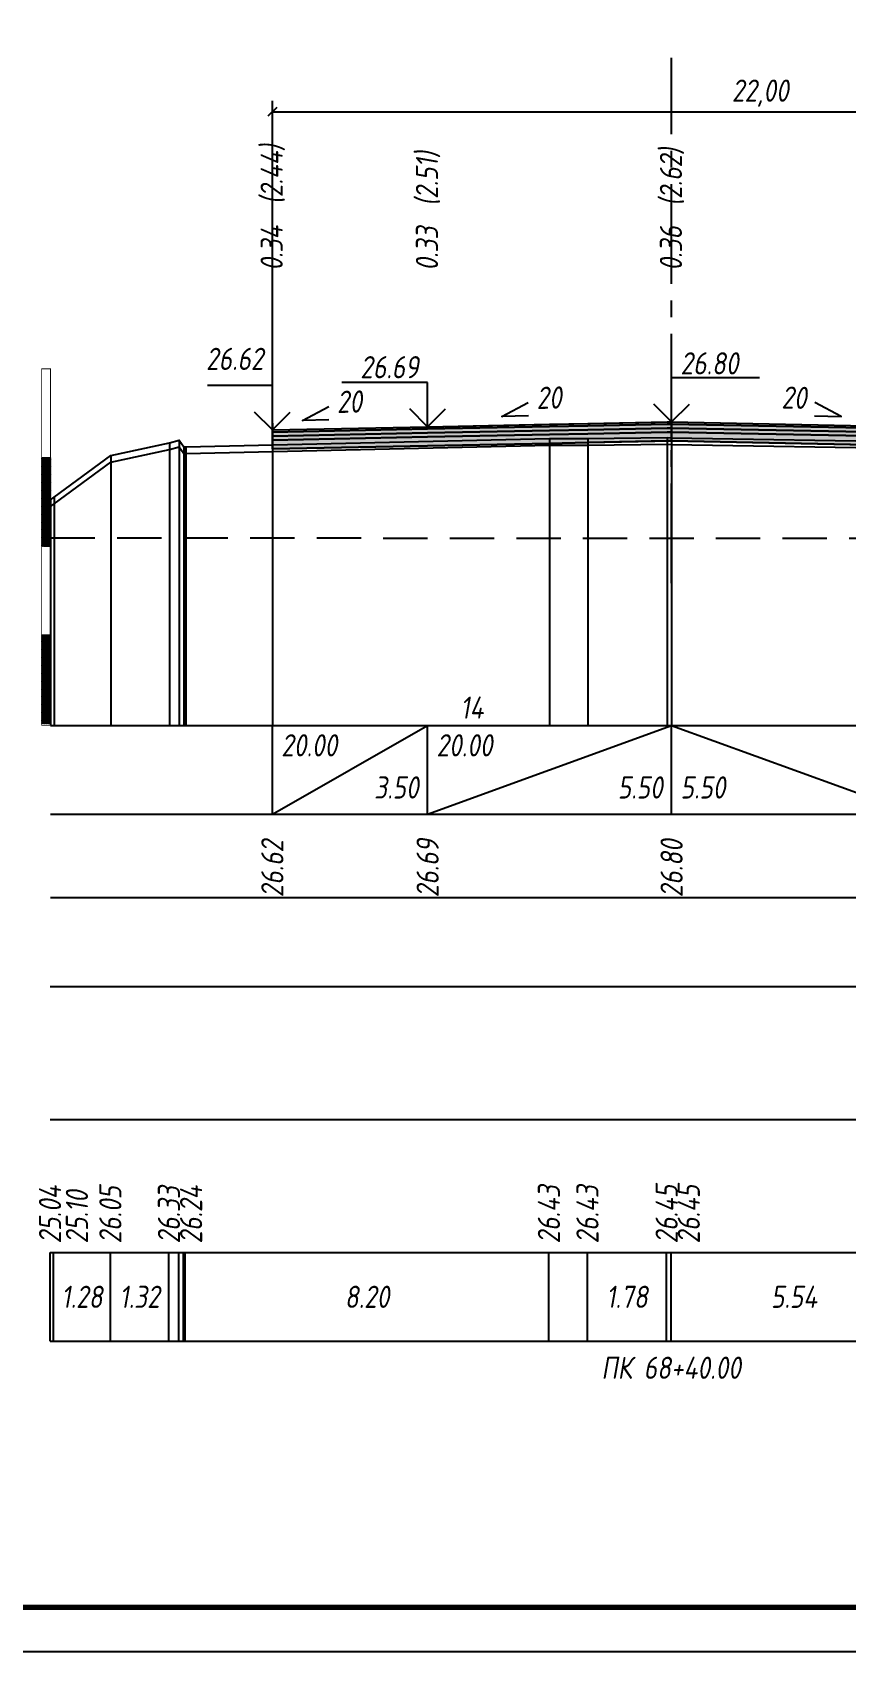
# Model space of a CAD drawing. Extents: x -717 to 1451, y -133302 to 233.
# Drawn here: x 78 to 169.7, y -108128.4 to -107945.9 of the extents above; entities that cross this region are included whole.
import ezdxf
from ezdxf.enums import TextEntityAlignment as Align

# ---------------------------------------------------------------- set-up
doc = ezdxf.new("R2010")
doc.units = 0
doc.linetypes.add('осевая2', pattern=[1.125, 0.75, -0.125, 0.125, -0.125])
doc.linetypes.add('штриховая', pattern=[0.75, 0.5, -0.25])
for name, color, linetype in [('Интерполированный поперечник', 2, 'Continuous'), ('Код_510', 7, 'Continuous'), ('Код_514', 1, 'Continuous'), ('Контур_0', 7, 'Continuous'), ('Контур_400', 7, 'Continuous'), ('Контур_508', 7, 'Continuous'), ('Контур_513', 7, 'Continuous'), ('Красный поперечник', 1, 'Continuous'), ('Линейка абсолютных высот', 7, 'Continuous'), ('Объём_2501', 7, 'Continuous'), ('Ось', 1, 'осевая2'), ('Откосы', 7, 'Continuous'), ('Отметки покрытия', 7, 'Continuous'), ('Подписи поперечников', 7, 'Continuous'), ('Рабочие отметки', 7, 'Continuous'), ('Рабочие отметки доп.', 7, 'Continuous'), ('Слои выравнивания', 7, 'Continuous'), ('Таблица', 7, 'Continuous'), ('Уклоны проезжей части', 7, 'Continuous'), ('Черный поперечник', 3, 'Continuous')]:
    doc.layers.add(name, color=color, linetype=linetype)
for name, color, linetype, true_color in [('Контур_2570', 7, 'Continuous', 0x80ff00), ('Контур_2725', 7, 'Continuous', 0x323232), ('Контур_2760', 7, 'Continuous', 0x323232), ('Контур_2761', 7, 'Continuous', 0x323232), ('Контур_2762', 7, 'Continuous', 0x323232), ('Контур_2763', 7, 'Continuous', 0x323232), ('Контур_402', 7, 'Continuous', 0xff6464), ('Объём_2570', 7, 'Continuous', 0x80ff00)]:
    doc.layers.add(name, color=color, linetype=linetype, true_color=true_color)
doc.styles.get("Standard").update_dxf_attribs({"font": 'txt', "height": 2.5})
doc.styles.add('М', font='romand.shx', dxfattribs={"width": 0.8, "oblique": 10, "height": 2.5})
doc.dimstyles.new('ISO-25', dxfattribs={"dimtxt": 2.5, "dimasz": 2.5, "dimexe": 1.25, "dimexo": 0.625, "dimtad": 1, "dimtxsty": 'Standard', "dimcen": 2.5, "dimadec": 0, "dimazin": 0, "dimtfac": 1, "dimtmove": 0, "dimatfit": 3, "dimfxl": 1, "dimarcsym": 0})
pattern_1 = [(45.000001252, (0, 0), (-0.026516505928, 0.026516504769), []), (135.00000034, (0, 0), (-0.02651650519, -0.026516505506), [])]

# ---------------------------------------------------------------- blocks, each defined once
blk = doc.blocks.new('_Oblique')
at = {"color": 0, "linetype": 'ByBlock', "lineweight": -2}
blk.add_line((-0.5, -0.5), (0.5, 0.5), dxfattribs=at)
blk = doc.blocks.new('*D3534')
at = {"color": 0, "lineweight": -2, "transparency": 16777216}
for p, q in [((105, -107990.12), (105, -107953.59)), ((105, -107954.84), (215, -107954.84)), ((215, -107990.87), (215, -107953.59))]:
    blk.add_line(p, q, dxfattribs=at)
at = {"layer": 'Defpoints', "color": 0, "transparency": 16777216}
for p in [(215, -107954.84), (105, -107990.74), (215, -107991.49)]:
    blk.add_point(p, dxfattribs=at)
at = {"color": 0, "lineweight": -2, "transparency": 16777216, "rotation": 180}
blk.add_blockref('_Oblique', (105, -107954.84), dxfattribs=at)
at = {"color": 0, "lineweight": -2, "transparency": 16777216}
blk.add_blockref('_Oblique', (215, -107954.84), dxfattribs=at)
at = {"color": 0, "transparency": 16777216, "insert": (160, -107952.73), "char_height": 2.5, "width": 11.6667, "attachment_point": 5, "style": 'М'}
blk.add_mtext('22,00', dxfattribs=at)

msp = doc.modelspace()

# ---------------------------------------------------------------- hatches: boundary and pattern name
at = {"layer": 'Линейка абсолютных высот'}
h = msp.add_hatch(dxfattribs=at)
h.set_pattern_fill('ANSI37', scale=0.3, style=0)
h.set_pattern_definition(pattern_1)
h.paths.add_polyline_path([(80, -108003.797), (80, -107993.797), (79, -107993.797), (79, -108003.797)])
h = msp.add_hatch(dxfattribs=at)
h.set_pattern_fill('ANSI37', scale=0.3, style=0)
h.set_pattern_definition(pattern_1)
h.paths.add_polyline_path([(80, -108023.797), (80, -108013.797), (79, -108013.797), (79, -108023.797)])
at = {"layer": 'Слои выравнивания'}
for color, points in [(2, [(105, -107990.682), (122.5, -107990.332), (136.225, -107990.057), (140.57, -107989.97), (149.49, -107989.792), (150, -107989.782), (150, -107990.032), (149.49, -107990.042), (140.57, -107990.22), (136.225, -107990.307), (122.5, -107990.582), (105, -107990.932)]), (3, [(105, -107990.932), (122.5, -107990.582), (136.225, -107990.307), (140.57, -107990.22), (149.49, -107990.042), (150, -107990.032), (150, -107990.482), (149.49, -107990.492), (140.57, -107990.67), (136.225, -107990.757), (122.5, -107991.032), (105, -107991.382)]), (4, [(105, -107991.382), (122.5, -107991.032), (136.225, -107990.757), (140.57, -107990.67), (149.49, -107990.492), (150, -107990.482), (150, -107990.932), (149.49, -107990.942), (140.57, -107991.12), (136.225, -107991.207), (122.5, -107991.482), (105, -107991.832)]), (5, [(105, -107991.832), (122.5, -107991.482), (136.225, -107991.207), (140.57, -107991.12), (149.49, -107990.942), (150, -107990.932), (150, -107991.932), (149.49, -107991.942), (140.57, -107992.12), (136.225, -107992.207), (122.5, -107992.482), (105, -107992.832)]), (2, [(150, -107989.782), (177.5, -107990.332), (177.695, -107990.336), (177.85, -107990.339), (195, -107990.682), (197.5, -107990.732), (197.5, -107990.982), (195, -107990.932), (177.85, -107990.589), (177.695, -107990.586), (177.5, -107990.582), (150, -107990.032)]), (3, [(150, -107990.032), (177.5, -107990.582), (177.695, -107990.586), (177.85, -107990.589), (195, -107990.932), (197.5, -107990.982), (197.5, -107991.432), (195, -107991.382), (177.85, -107991.039), (177.695, -107991.036), (177.5, -107991.032), (150, -107990.482)]), (4, [(150, -107990.482), (177.5, -107991.032), (177.695, -107991.036), (177.85, -107991.039), (195, -107991.382), (197.5, -107991.432), (197.5, -107991.882), (195, -107991.832), (177.85, -107991.489), (177.695, -107991.486), (177.5, -107991.482), (150, -107990.932)]), (5, [(150, -107990.932), (177.5, -107991.482), (177.695, -107991.486), (177.85, -107991.489), (195, -107991.832), (197.5, -107991.882), (197.5, -107992.882), (195, -107992.832), (177.85, -107992.489), (177.695, -107992.486), (177.5, -107992.482), (150, -107991.932)])]:
    msp.add_hatch(color=color, dxfattribs=at).paths.add_polyline_path(points)

# ---------------------------------------------------------------- linework, layer by layer
at = {"flags": 128}
msp.add_lwpolyline([(-30.054, -108128.421), (389.946, -108128.421), (389.946, -107831.421), (-30.054, -107831.421)], close=True, dxfattribs=at)
at = {"const_width": 0.6, "flags": 128}
msp.add_lwpolyline([(-10.054, -108123.421), (384.946, -108123.421), (384.946, -107836.421), (-10.054, -107836.421)], close=True, dxfattribs=at)
at = {"layer": 'Интерполированный поперечник', "linetype": 'штриховая', "ltscale": 10, "flags": 128}
msp.add_lwpolyline([(80, -108002.861), (252.387, -108002.942)], dxfattribs=at)
at = {"layer": 'Код_510'}
for p, q in [((79.946, -108093.421), (79.946, -108083.421)), ((80.345, -108093.421), (80.345, -108083.421)), ((86.741, -108093.421), (86.741, -108083.421)), ((93.341, -108093.421), (93.341, -108083.421)), ((94.453, -108093.421), (94.453, -108083.421)), ((94.967, -108093.421), (94.967, -108083.421)), ((95.184, -108093.421), (95.184, -108083.421)), ((136.17, -108093.421), (136.17, -108083.421)), ((140.515, -108093.421), (140.515, -108083.421)), ((149.436, -108093.421), (149.436, -108083.421)), ((149.946, -108093.421), (149.946, -108083.421))]:
    msp.add_line(p, q, dxfattribs=at)
at = {"layer": 'Код_514'}
for p, q in [((105, -108034), (105, -108024)), ((105, -108034), (122.5, -108024)), ((122.5, -108034), (122.5, -108024)), ((122.5, -108034), (150, -108024)), ((150, -108034), (150, -108024)), ((150, -108024), (177.5, -108034))]:
    msp.add_line(p, q, dxfattribs=at)
at = {"layer": 'Контур_0', "flags": 128}
msp.add_lwpolyline([(105, -107989.932), (105, -107993.982)], dxfattribs=at)
at = {"layer": 'Контур_2570', "flags": 128}
msp.add_lwpolyline([(80, -107999.332), (80.399, -107999.024), (86.796, -107994.318), (93.395, -107992.89), (94.507, -107992.604), (95.021, -107993.351), (95.238, -107993.345), (136.225, -107992.416), (140.57, -107992.399), (149.49, -107992.309), (150, -107992.318), (177.695, -107992.778), (177.85, -107993.111), (206.68, -107993.804), (206.915, -107993.459), (207.185, -107993.059), (221.932, -107994.643), (230.16, -107995.69), (240.552, -107999.934), (252.546, -108003.724), (252.546, -108003.724), (263.101, -108004.004), (263.573, -108004.02)], dxfattribs=at)
at = {"layer": 'Контур_2725', "flags": 128}
msp.add_lwpolyline([(105, -107992.832), (122.5, -107992.482), (136.225, -107992.207), (140.57, -107992.12), (149.49, -107991.942), (150, -107991.932), (177.5, -107992.482), (177.695, -107992.486), (177.85, -107992.489), (195, -107992.832), (197.5, -107992.882)], dxfattribs=at)
at = {"layer": 'Контур_2760', "flags": 128}
msp.add_lwpolyline([(105, -107990.682), (122.5, -107990.332), (136.225, -107990.057), (140.57, -107989.97), (149.49, -107989.792), (150, -107989.782), (177.5, -107990.332), (177.695, -107990.336), (177.85, -107990.339), (195, -107990.682), (197.5, -107990.732)], dxfattribs=at)
at = {"layer": 'Контур_2761', "flags": 128}
msp.add_lwpolyline([(105, -107990.932), (122.5, -107990.582), (136.225, -107990.307), (140.57, -107990.22), (149.49, -107990.042), (150, -107990.032), (177.5, -107990.582), (177.695, -107990.586), (177.85, -107990.589), (195, -107990.932), (197.5, -107990.982)], dxfattribs=at)
at = {"layer": 'Контур_2762', "flags": 128}
msp.add_lwpolyline([(105, -107991.382), (122.5, -107991.032), (136.225, -107990.757), (140.57, -107990.67), (149.49, -107990.492), (150, -107990.482), (177.5, -107991.032), (177.695, -107991.036), (177.85, -107991.039), (195, -107991.382), (197.5, -107991.432)], dxfattribs=at)
at = {"layer": 'Контур_2763', "flags": 128}
msp.add_lwpolyline([(105, -107991.832), (122.5, -107991.482), (136.225, -107991.207), (140.57, -107991.12), (149.49, -107990.942), (150, -107990.932), (177.5, -107991.482), (177.695, -107991.486), (177.85, -107991.489), (195, -107991.832), (197.5, -107991.882)], dxfattribs=at)
at = {"layer": 'Контур_400', "flags": 128}
for points in [[(105, -107990.682), (122.5, -107990.332), (150, -107989.782)], [(150, -107989.782), (177.5, -107990.332), (195, -107990.682), (195, -107990.682), (195, -107990.682), (195, -107990.682), (195, -107990.682), (195, -107990.682), (197.5, -107990.732)]]:
    msp.add_lwpolyline(points, dxfattribs=at)
at = {"layer": 'Контур_402', "flags": 128}
msp.add_lwpolyline([(105, -107992.832), (150, -107991.932), (197.5, -107992.882), (197.5, -107995.257), (223.01, -107996.022)], dxfattribs=at)
at = {"layer": 'Контур_508', "flags": 128}
msp.add_lwpolyline([(105, -107992.832), (150, -107991.932), (197.5, -107992.882), (197.5, -107995.257), (223.01, -107996.022), (233.378, -108002.934), (233.378, -108004.135), (234.675, -108005), (234.977, -108005), (236.977, -108005), (237.28, -108005), (238.573, -108004.138)], dxfattribs=at)
at = {"layer": 'Контур_513', "flags": 128}
msp.add_lwpolyline([(105, -107992.832), (150, -107991.932), (197.5, -107992.882), (197.5, -107995.257), (223.01, -107996.022), (233.378, -108002.934), (233.378, -108004.135), (234.675, -108005), (234.977, -108005), (236.977, -108005), (237.28, -108005), (238.573, -108004.138)], dxfattribs=at)
at = {"layer": 'Красный поперечник'}
for p, q in [((105, -107990.682), (122.5, -107990.332)), ((122.5, -107990.332), (150, -107989.782)), ((150, -107989.782), (177.5, -107990.332))]:
    msp.add_line(p, q, dxfattribs=at)
at = {"layer": 'Линейка абсолютных высот', "color": 7, "const_width": 0.1, "flags": 128}
for points in [[(80, -107993.797), (80, -107983.797), (79, -107983.797), (79, -107993.797), (80, -107993.797)], [(80, -108003.797), (80, -107993.797), (79, -107993.797), (79, -108003.797), (80, -108003.797)], [(80, -108013.797), (80, -108003.797), (79, -108003.797), (79, -108013.797), (80, -108013.797)], [(80, -108023.797), (80, -108013.797), (79, -108013.797), (79, -108023.797), (80, -108023.797)], [(80, -108024), (80, -108023.797), (79, -108023.797), (79, -108024), (80, -108024)]]:
    msp.add_lwpolyline(points, dxfattribs=at)
at = {"layer": 'Объём_2501', "flags": 128}
for points in [[(105, -107990.682), (122.5, -107990.332), (150, -107989.782)], [(150, -107989.782), (177.5, -107990.332), (195, -107990.682), (195, -107990.682), (195, -107990.682), (195, -107990.682), (195, -107990.682), (195, -107990.682), (197.5, -107990.732)]]:
    msp.add_lwpolyline(points, dxfattribs=at)
at = {"layer": 'Объём_2570', "flags": 128}
msp.add_lwpolyline([(149.49, -107992.309), (149.49, -107992.309), (149.49, -107992.309)], dxfattribs=at)
at = {"layer": 'Ось', "ltscale": 15}
msp.add_line((150, -108007.971), (150, -107948.753), dxfattribs=at)
at = {"layer": 'Откосы', "color": 1, "flags": 128}
for points in [[(133.88, -107989.104), (130.881, -107989.164), (133.85, -107987.604)], [(166.12, -107989.104), (169.119, -107989.164), (166.15, -107987.604)], [(111.38, -107989.554), (108.381, -107989.614), (111.35, -107988.054)]]:
    msp.add_lwpolyline(points, dxfattribs=at)
at = {"layer": 'Отметки покрытия', "color": 1}
for p, q in [((105, -107985.682), (97.7, -107985.682)), ((105, -107990.682), (105, -107985.682)), ((122.5, -107985.332), (112.84, -107985.332)), ((122.5, -107990.332), (122.5, -107985.332)), ((150, -107989.782), (150, -107984.782)), ((150, -107984.782), (159.889, -107984.782)), ((150, -107989.782), (148, -107987.782)), ((150, -107989.782), (152, -107987.782)), ((105, -107990.682), (103, -107988.682)), ((105, -107990.682), (107, -107988.682)), ((122.5, -107990.332), (120.5, -107988.332)), ((122.5, -107990.332), (124.5, -107988.332))]:
    msp.add_line(p, q, dxfattribs=at)
at = {"layer": 'Слои выравнивания'}
for p, q in [((105, -107990.682), (105, -108024)), ((150, -107989.782), (150, -108024))]:
    msp.add_line(p, q, dxfattribs=at)
at = {"layer": 'Слои выравнивания', "color": 2, "flags": 128}
for points in [[(105, -107990.682), (122.5, -107990.332), (136.225, -107990.057), (140.57, -107989.97), (149.49, -107989.792), (150, -107989.782), (150, -107990.032), (149.49, -107990.042), (140.57, -107990.22), (136.225, -107990.307), (122.5, -107990.582), (105, -107990.932)], [(150, -107989.782), (177.5, -107990.332), (177.695, -107990.336), (177.85, -107990.339), (195, -107990.682), (197.5, -107990.732), (197.5, -107990.982), (195, -107990.932), (177.85, -107990.589), (177.695, -107990.586), (177.5, -107990.582), (150, -107990.032)]]:
    msp.add_lwpolyline(points, close=True, dxfattribs=at)
at = {"layer": 'Слои выравнивания', "color": 3, "flags": 128}
for points in [[(105, -107990.932), (122.5, -107990.582), (136.225, -107990.307), (140.57, -107990.22), (149.49, -107990.042), (150, -107990.032), (150, -107990.482), (149.49, -107990.492), (140.57, -107990.67), (136.225, -107990.757), (122.5, -107991.032), (105, -107991.382)], [(150, -107990.032), (177.5, -107990.582), (177.695, -107990.586), (177.85, -107990.589), (195, -107990.932), (197.5, -107990.982), (197.5, -107991.432), (195, -107991.382), (177.85, -107991.039), (177.695, -107991.036), (177.5, -107991.032), (150, -107990.482)]]:
    msp.add_lwpolyline(points, close=True, dxfattribs=at)
at = {"layer": 'Слои выравнивания', "color": 4, "flags": 128}
for points in [[(105, -107991.382), (122.5, -107991.032), (136.225, -107990.757), (140.57, -107990.67), (149.49, -107990.492), (150, -107990.482), (150, -107990.932), (149.49, -107990.942), (140.57, -107991.12), (136.225, -107991.207), (122.5, -107991.482), (105, -107991.832)], [(150, -107990.482), (177.5, -107991.032), (177.695, -107991.036), (177.85, -107991.039), (195, -107991.382), (197.5, -107991.432), (197.5, -107991.882), (195, -107991.832), (177.85, -107991.489), (177.695, -107991.486), (177.5, -107991.482), (150, -107990.932)]]:
    msp.add_lwpolyline(points, close=True, dxfattribs=at)
at = {"layer": 'Слои выравнивания', "color": 5, "flags": 128}
for points in [[(105, -107991.832), (122.5, -107991.482), (136.225, -107991.207), (140.57, -107991.12), (149.49, -107990.942), (150, -107990.932), (150, -107991.932), (149.49, -107991.942), (140.57, -107992.12), (136.225, -107992.207), (122.5, -107992.482), (105, -107992.832)], [(150, -107990.932), (177.5, -107991.482), (177.695, -107991.486), (177.85, -107991.489), (195, -107991.832), (197.5, -107991.882), (197.5, -107992.882), (195, -107992.832), (177.85, -107992.489), (177.695, -107992.486), (177.5, -107992.482), (150, -107991.932)]]:
    msp.add_lwpolyline(points, close=True, dxfattribs=at)
at = {"layer": 'Таблица'}
for p, q in [((80, -108024), (263.573, -108024)), ((80, -108034), (263.573, -108034)), ((80, -108043.421), (263.573, -108043.421)), ((79.946, -108053.421), (263.519, -108053.421)), ((79.946, -108068.421), (263.519, -108068.421)), ((79.946, -108083.421), (263.519, -108083.421)), ((79.946, -108093.421), (263.519, -108093.421))]:
    msp.add_line(p, q, dxfattribs=at)
at = {"layer": 'Уклоны проезжей части', "color": 1, "flags": 128}
for points in [[(133.88, -107989.104), (130.881, -107989.164), (133.85, -107987.604)], [(166.12, -107989.104), (169.119, -107989.164), (166.15, -107987.604)], [(111.38, -107989.554), (108.381, -107989.614), (111.35, -107988.054)]]:
    msp.add_lwpolyline(points, dxfattribs=at)
at = {"layer": 'Черный поперечник', "color": 7}
for p, q in [((149.49, -107991.559), (149.49, -108024)), ((93.395, -107992.14), (93.395, -108024)), ((94.507, -107991.854), (94.507, -108024)), ((95.021, -107992.601), (95.021, -108024)), ((95.238, -107992.595), (95.238, -108024)), ((136.225, -107991.666), (136.225, -108024)), ((140.57, -107991.649), (140.57, -108024)), ((150, -107991.568), (150, -108024)), ((86.796, -107993.568), (86.796, -108024)), ((80, -107998.582), (80, -108024)), ((80.399, -107998.274), (80.399, -108024))]:
    msp.add_line(p, q, dxfattribs=at)
at = {"layer": 'Черный поперечник', "flags": 128}
msp.add_lwpolyline([(80, -107998.582), (80.399, -107998.274), (86.796, -107993.568), (93.395, -107992.14), (94.507, -107991.854), (95.021, -107992.601), (95.238, -107992.595), (136.225, -107991.666), (140.57, -107991.649), (149.49, -107991.559), (150, -107991.568), (177.695, -107992.028), (177.85, -107992.361), (206.68, -107993.054), (206.915, -107992.709), (207.185, -107992.309), (221.932, -107993.893), (230.16, -107994.94), (240.552, -107999.184), (252.546, -108002.974), (263.101, -108003.254), (263.573, -108003.27)], dxfattribs=at)

# ---------------------------------------------------------------- texts
at = {"layer": 'Код_510', "style": 'М', "oblique": 10, "width": 0.8}
for s, p in [('25.04', (79.946, -108082.421)), ('25.10', (82.972, -108082.421)), ('26.05', (86.741, -108082.421)), ('26.33', (93.341, -108082.421)), ('26.24', (95.841, -108082.421)), ('26.43', (136.17, -108082.421)), ('26.43', (140.515, -108082.421)), ('26.45', (149.436, -108082.421)), ('26.45', (151.936, -108082.421))]:
    msp.add_text(s, height=2.5, rotation=90, dxfattribs=at).set_placement(p, align=Align.MIDDLE_LEFT)
for s, p in [('1.28', (83.543, -108088.421)), ('1.32', (90.041, -108088.421)), ('8.20', (115.677, -108088.421)), ('1.78', (144.975, -108088.421)), ('5.54', (163.793, -108088.421))]:
    msp.add_text(s, height=2.5, dxfattribs=at).set_placement(p, align=Align.MIDDLE_CENTER)
at = {"layer": 'Код_514', "style": 'М', "oblique": 10, "width": 0.8}
for p in [(106, -108025), (123.5, -108025)]:
    msp.add_text('20.00', height=2.5, dxfattribs=at).set_placement(p, align=Align.TOP_LEFT)
for s, p in [('3.50', (121.5, -108033)), ('5.50', (149, -108033))]:
    msp.add_text(s, height=2.5, dxfattribs=at).set_placement(p, align=Align.BOTTOM_RIGHT)
msp.add_text('5.50', height=2.5, dxfattribs=at).set_placement((151, -108033), align=Align.BOTTOM_LEFT)
for s, p in [('26.62', (105, -108043.393)), ('26.69', (122.5, -108043.393)), ('26.80', (150, -108043.393))]:
    msp.add_text(s, height=2.5, rotation=90, dxfattribs=at).set_placement(p, align=Align.MIDDLE_LEFT)
at = {"layer": 'Откосы', "color": 1, "style": 'М', "oblique": 10, "width": 0.8}
for rotation, p in [(1.14576, (136.23, -107989.057)), (358.85423, (163.77, -107989.057)), (1.14576, (113.73, -107989.507))]:
    msp.add_text('20', height=2.5, rotation=rotation, dxfattribs=at).set_placement(p, align=Align.BOTTOM_CENTER)
at = {"layer": 'Отметки покрытия', "color": 1, "style": 'М', "oblique": 10, "width": 0.8}
for s, p in [('26.62', (104, -107984.682)), ('26.69', (121.5, -107985.621))]:
    msp.add_text(s, height=2.5, dxfattribs=at).set_placement(p, align=Align.BOTTOM_RIGHT)
msp.add_text('26.80', height=2.5, dxfattribs=at).set_placement((151, -107985.187), align=Align.BOTTOM_LEFT)
at = {"layer": 'Подписи поперечников', "style": 'М', "oblique": 10, "width": 0.8}
msp.add_text('ПК 68+40.00', height=2.5, dxfattribs=at).set_placement((149.946, -108098.421), align=Align.BOTTOM_CENTER)
at = {"layer": 'Рабочие отметки', "color": 1, "style": 'М', "oblique": 10, "width": 0.8}
for s, p in [('0.34', (104.922, -107972.732)), ('0.33', (122.422, -107972.732)), ('0.36', (149.922, -107972.732))]:
    msp.add_text(s, height=2.5, rotation=90, dxfattribs=at).set_placement(p, align=Align.MIDDLE_LEFT)
at = {"layer": 'Рабочие отметки доп.', "color": 1, "style": 'М', "oblique": 10, "width": 0.8}
for s, p in [('(2.44)', (104.922, -107965.232)), ('(2.51)', (122.422, -107965.432)), ('(2.62)', (149.922, -107965.432))]:
    msp.add_text(s, height=2.5, rotation=90, dxfattribs=at).set_placement(p, align=Align.MIDDLE_LEFT)
at = {"layer": 'Слои выравнивания', "style": 'М', "oblique": 10, "width": 0.8}
msp.add_text('14', height=2.5, dxfattribs=at).set_placement((127.5, -108024), align=Align.BOTTOM_CENTER)
at = {"layer": 'Уклоны проезжей части', "color": 1, "style": 'М', "oblique": 10, "width": 0.8}
for rotation, p in [(1.14576, (136.23, -107989.057)), (358.85423, (163.77, -107989.057)), (1.14576, (113.73, -107989.507))]:
    msp.add_text('20', height=2.5, rotation=rotation, dxfattribs=at).set_placement(p, align=Align.BOTTOM_CENTER)

# ---------------------------------------------------------------- dimensions: what is measured, and where the dimension line sits
at = {"color": 5}
dim = msp.add_linear_dim(base=(215, -107954.844), p1=(105, -107990.744), p2=(215, -107991.494), angle=180, dimstyle='ISO-25', override={"dimasz": 1, "dimlfac": 0.2, "dimzin": 0, "dimtxsty": 'М', "dimblk1": 'Oblique', "dimblk2": 'Oblique', "dimsah": 1}, dxfattribs=at)
dim.commit()
dim.dimension.update_dxf_attribs({"geometry": '*D3534', "text_midpoint": (160, -107952.731)})

doc.saveas('drawing.dxf')
